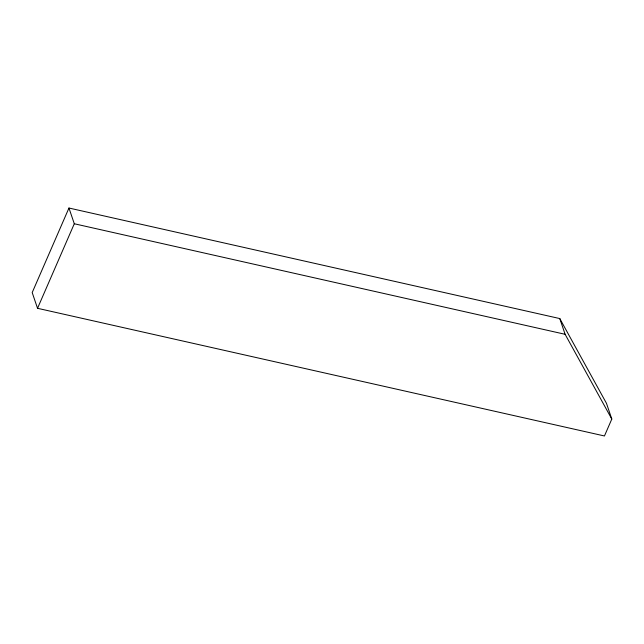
<?xml version="1.0" encoding="UTF-8"?>
<svg xmlns="http://www.w3.org/2000/svg" width="644" height="644" viewBox="0 0 644 644"><rect width="100%" height="100%" fill="white"/><g stroke="black" fill="none" stroke-linecap="round" stroke-linejoin="round"><path stroke-width="0.97" d="M68.956 208.028L32.2 292.569L37.529 308.299L604.45 435.972L611.8 419.059L606.471 403.329L559.781 318.563L68.956 208.028L74.293 223.758L37.529 308.299M74.293 223.758L565.11 334.292L611.8 419.059M559.781 318.563L565.11 334.292"/></g></svg>
